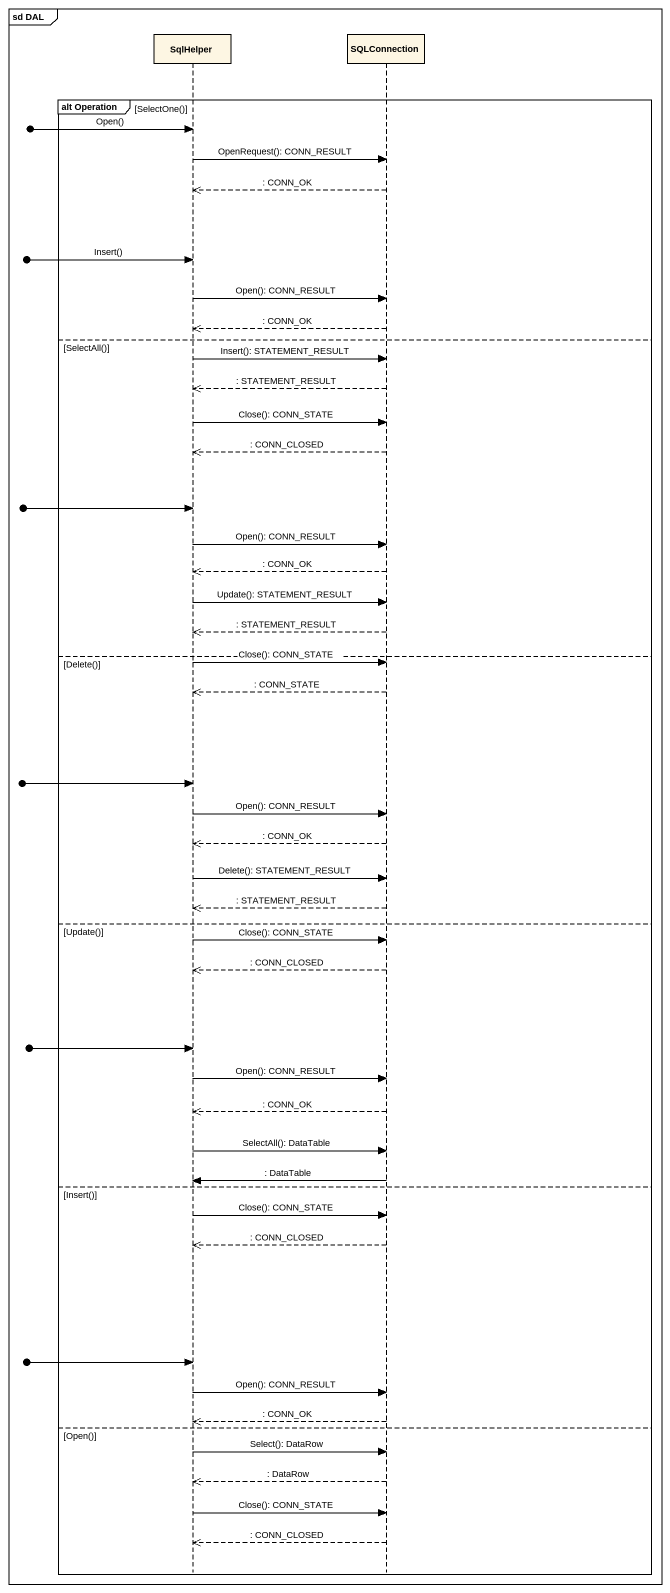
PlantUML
@startuml
mainframe sd DAL
hide footbox
participant SqlHelper
participant SQLConnection

group alt Operation [SelectOne()]
  [o-> SqlHelper : Open()
  SqlHelper -> SQLConnection : OpenRequest(): CONN_RESULT
  SQLConnection -->> SqlHelper : : CONN_OK
  [o-> SqlHelper : Insert()
  SqlHelper -> SQLConnection : Open(): CONN_RESULT
  SQLConnection -->> SqlHelper : : CONN_OK
else SelectAll()
  SqlHelper -> SQLConnection : Insert(): STATEMENT_RESULT
  SQLConnection -->> SqlHelper : : STATEMENT_RESULT
  SqlHelper -> SQLConnection : Close(): CONN_STATE
  SQLConnection -->> SqlHelper : : CONN_CLOSED
  [o-> SqlHelper
  SqlHelper -> SQLConnection : Open(): CONN_RESULT
  SQLConnection -->> SqlHelper : : CONN_OK
  SqlHelper -> SQLConnection : Update(): STATEMENT_RESULT
  SQLConnection -->> SqlHelper : : STATEMENT_RESULT
else Delete()
  SqlHelper -> SQLConnection : Close(): CONN_STATE
  SQLConnection -->> SqlHelper : : CONN_STATE
  [o-> SqlHelper
  SqlHelper -> SQLConnection : Open(): CONN_RESULT
  SQLConnection -->> SqlHelper : : CONN_OK
  SqlHelper -> SQLConnection : Delete(): STATEMENT_RESULT
  SQLConnection -->> SqlHelper : : STATEMENT_RESULT
else Update()
  SqlHelper -> SQLConnection : Close(): CONN_STATE
  SQLConnection -->> SqlHelper : : CONN_CLOSED
  [o-> SqlHelper
  SqlHelper -> SQLConnection : Open(): CONN_RESULT
  SQLConnection -->> SqlHelper : : CONN_OK
  SqlHelper -> SQLConnection : SelectAll(): DataTable
  SQLConnection -> SqlHelper : : DataTable
else Insert()
  SqlHelper -> SQLConnection : Close(): CONN_STATE
  SQLConnection -->> SqlHelper : : CONN_CLOSED
  [o-> SqlHelper
  SqlHelper -> SQLConnection : Open(): CONN_RESULT
  SQLConnection -->> SqlHelper : : CONN_OK
else Open()
  SqlHelper -> SQLConnection : Select(): DataRow
  SQLConnection -->> SqlHelper : : DataRow
  SqlHelper -> SQLConnection : Close(): CONN_STATE
  SQLConnection -->> SqlHelper : : CONN_CLOSED
end
@enduml
